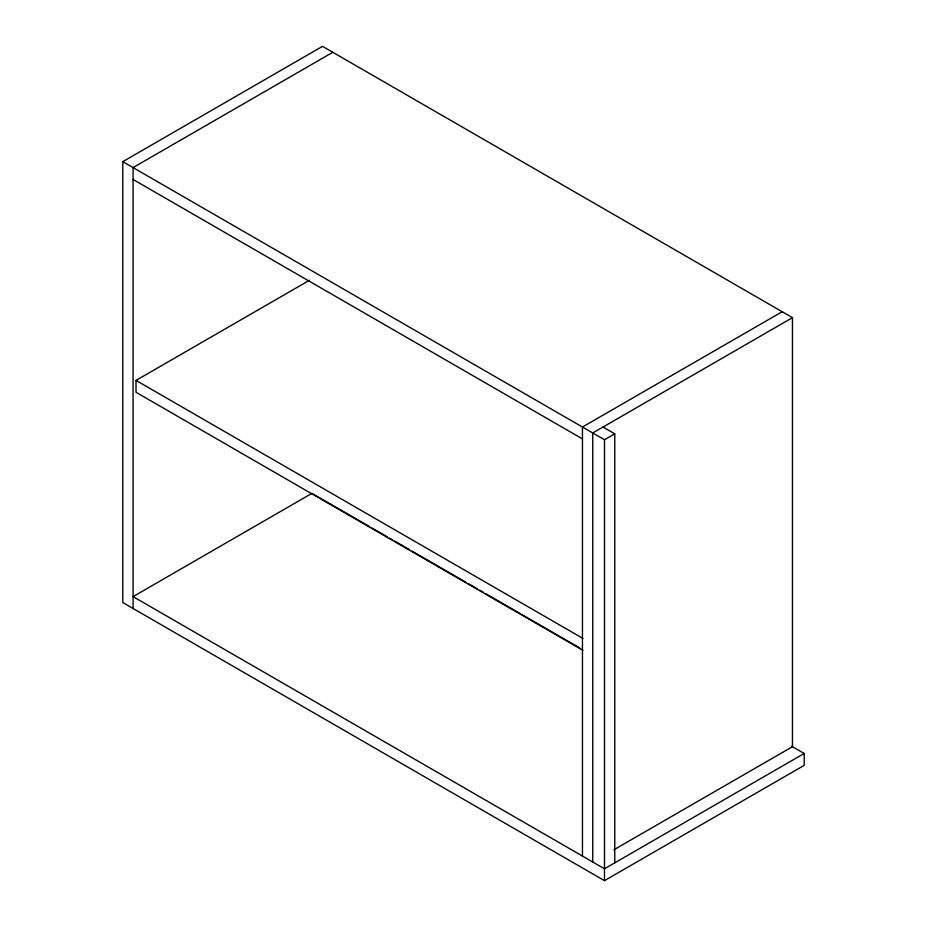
<?xml version="1.0" encoding="UTF-8"?>
<svg xmlns="http://www.w3.org/2000/svg" width="927" height="927" viewBox="0 0 927 927"><rect width="100%" height="100%" fill="white"/><g stroke="black" fill="none" stroke-linecap="round" stroke-linejoin="round"><path stroke-width="1.39" d="M791.67 746.235L804.207 753.466L804.207 765.343L604.485 880.65L122.793 602.55L122.793 161.657L322.515 46.35L792.458 317.66L792.458 746.687L613.952 849.746M332.805 52.283L133.071 167.59L133.071 608.483M582.886 650.279L136.014 392.283L136.014 380.406L309.456 280.278M311.576 493.558L133.071 596.617L604.485 868.784L804.207 753.466M782.179 311.727L582.457 427.034L582.457 856.061M792.458 317.66L592.735 432.979L592.735 861.994M122.793 161.657L604.485 439.757L614.763 433.824L614.763 862.84M603.013 427.034L614.763 433.824M133.071 179.467L582.457 438.911M136.014 380.406L582.886 638.413M311.947 493.349L369.525 526.594M372.028 528.042L387.046 536.71M389.549 538.158L392.063 539.595M394.566 541.044L409.583 549.723M412.086 551.159L465.91 582.237M468.413 583.686L477.173 588.738M479.676 590.186L483.43 592.353M485.933 593.801L579.815 648.008M604.485 439.757L604.485 880.65"/></g></svg>
